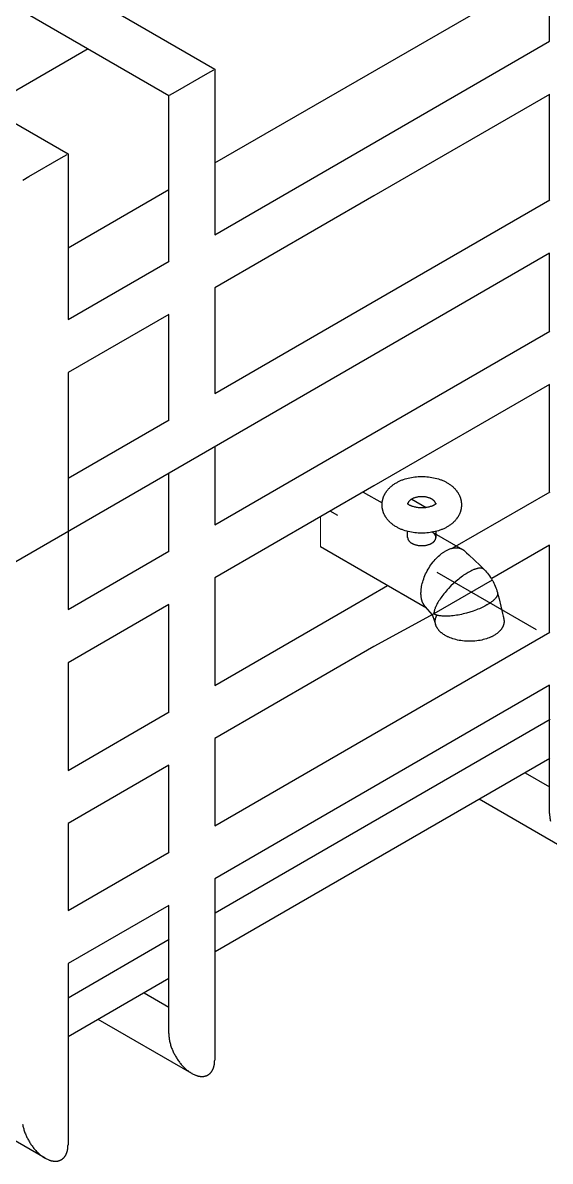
# Model space of a CAD drawing. Header units: millimetres. Extents: x 1.5 to 37.9, y -0.3 to 12.6.
# Drawn here: x 35.736 to 36.196, y 2.541 to 3.532 of the extents above; entities that cross this region are included whole.
import ezdxf

# ---------------------------------------------------------------- set-up
doc = ezdxf.new("R2010")
doc.units = ezdxf.units.MM
doc.linetypes.add('ACAD_ISO02W100', pattern=[15, 12, -3])
doc.layers.add('0.2', color=6, linetype='Continuous', lineweight=15)
doc.layers.add('0.3', color=4, linetype='Continuous', lineweight=20)

msp = doc.modelspace()

# ---------------------------------------------------------------- linework, layer by layer
at = {"lineweight": -3}
for points in [[(36.141, 3.02563), (36.14142, 3.02548)], [(36.09597, 3.01333), (36.09641, 3.01466), (36.0965, 3.01487), (36.09659, 3.01509), (36.09669, 3.0153), (36.09679, 3.01551), (36.0969, 3.01572), (36.09701, 3.01593), (36.09713, 3.01614)]]:
    msp.add_lwpolyline(points, dxfattribs=at)
at = {"layer": '0.2', "linetype": 'ACAD_ISO02W100', "lineweight": -3, "ltscale": 0.008}
msp.add_line((36.70397, 2.70403), (36.00418, 3.1068), dxfattribs=at)
at = {"layer": '0.2'}
msp.add_line((35.99565, 3.07566), (35.99565, 3.10187), dxfattribs=at)
at = {"layer": '0.2', "lineweight": -3}
for points in [[(36.0493, 3.11225), (36.0493, 3.11266), (36.04932, 3.11307), (36.04934, 3.11348), (36.04937, 3.11389), (36.04941, 3.1143), (36.04946, 3.1147), (36.04951, 3.1151), (36.04958, 3.1155), (36.04965, 3.1159), (36.04973, 3.1163), (36.04982, 3.11669), (36.04992, 3.11708), (36.05003, 3.11747), (36.05014, 3.11786), (36.05026, 3.11824), (36.05039, 3.11862), (36.05053, 3.119), (36.05067, 3.11938), (36.05083, 3.11975), (36.05098, 3.12012), (36.05115, 3.12049), (36.05133, 3.12085), (36.05151, 3.12121), (36.0517, 3.12157), (36.05189, 3.12193), (36.0521, 3.12228), (36.05231, 3.12263), (36.05252, 3.12297), (36.05275, 3.12331), (36.05298, 3.12365), (36.05321, 3.12399), (36.05346, 3.12432), (36.05387, 3.12485), (36.0543, 3.12538), (36.05474, 3.12589), (36.0552, 3.12639), (36.05568, 3.12688), (36.05617, 3.12735), (36.05667, 3.12782), (36.05719, 3.12827), (36.05772, 3.12872), (36.05826, 3.12915), (36.05881, 3.12957), (36.05937, 3.12997), (36.05995, 3.13037), (36.06054, 3.13075), (36.06113, 3.13112), (36.06174, 3.13148), (36.06234, 3.13182), (36.06294, 3.13214), (36.06355, 3.13246), (36.06417, 3.13276), (36.0648, 3.13305), (36.06544, 3.13334), (36.06608, 3.13361), (36.06673, 3.13387), (36.06738, 3.13412), (36.06805, 3.13436), (36.06939, 3.13481), (36.07076, 3.13521), (36.07215, 3.13558), (36.07356, 3.1359), (36.075, 3.13617), (36.07645, 3.13641), (36.07791, 3.1366), (36.07939, 3.13675), (36.08088, 3.13685), (36.08238, 3.13692), (36.0839, 3.13694), (36.08541, 3.13692), (36.08691, 3.13685), (36.0884, 3.13675), (36.08988, 3.1366), (36.09135, 3.13641), (36.0928, 3.13617), (36.09423, 3.1359), (36.09564, 3.13558), (36.09703, 3.13521), (36.0984, 3.13481), (36.09975, 3.13436), (36.10041, 3.13412), (36.10106, 3.13387), (36.10171, 3.13361), (36.10236, 3.13334), (36.10299, 3.13305), (36.10362, 3.13276), (36.10424, 3.13246), (36.10485, 3.13214), (36.10546, 3.13182), (36.10605, 3.13148), (36.10666, 3.13112), (36.10725, 3.13075), (36.10784, 3.13037), (36.10842, 3.12997), (36.10898, 3.12957), (36.10954, 3.12915), (36.11008, 3.12872), (36.11061, 3.12827), (36.11112, 3.12782), (36.11162, 3.12735), (36.11211, 3.12688), (36.11259, 3.12639), (36.11305, 3.12589), (36.11349, 3.12538), (36.11392, 3.12485), (36.11434, 3.12432), (36.11458, 3.12399), (36.11482, 3.12365), (36.11505, 3.12331), (36.11527, 3.12297), (36.11549, 3.12263), (36.1157, 3.12228), (36.1159, 3.12193), (36.1161, 3.12157), (36.11628, 3.12121), (36.11647, 3.12085), (36.11664, 3.12049), (36.11681, 3.12012), (36.11697, 3.11975), (36.11712, 3.11938), (36.11726, 3.119), (36.1174, 3.11862), (36.11753, 3.11824), (36.11765, 3.11786), (36.11777, 3.11747), (36.11787, 3.11708), (36.11797, 3.11669), (36.11806, 3.1163), (36.11814, 3.1159), (36.11821, 3.1155), (36.11828, 3.1151), (36.11834, 3.1147), (36.11838, 3.1143), (36.11842, 3.11389), (36.11845, 3.11348), (36.11848, 3.11307), (36.11849, 3.11266), (36.11849, 3.11225)], [(36.03294, 3.12341), (36.04937, 3.11392)], [(36.07117, 3.11347), (36.07117, 3.11347), (36.07117, 3.11347), (36.07117, 3.11347), (36.07117, 3.11347), (36.07125, 3.11341), (36.07136, 3.11332), (36.07152, 3.1132), (36.07175, 3.11304), (36.07205, 3.11284), (36.07243, 3.11261), (36.07289, 3.11234), (36.07311, 3.11221), (36.07334, 3.11209), (36.07358, 3.11198), (36.07383, 3.11186), (36.07409, 3.11174), (36.07436, 3.11163), (36.07464, 3.11151), (36.07493, 3.1114), (36.07554, 3.11119), (36.07619, 3.11099), (36.07686, 3.11079), (36.07757, 3.11062), (36.0783, 3.11045), (36.07905, 3.11031), (36.07982, 3.11018), (36.08062, 3.11007), (36.08142, 3.10998), (36.08224, 3.10992), (36.08306, 3.10988), (36.0839, 3.10986), (36.08473, 3.10988), (36.08555, 3.10992), (36.08637, 3.10998), (36.08718, 3.11007), (36.08797, 3.11018), (36.08874, 3.11031), (36.08949, 3.11045), (36.09023, 3.11062), (36.09093, 3.11079), (36.09161, 3.11099), (36.09225, 3.11119), (36.09286, 3.1114), (36.09315, 3.11151), (36.09343, 3.11163), (36.09371, 3.11174), (36.09397, 3.11186), (36.09422, 3.11198), (36.09446, 3.11209), (36.09468, 3.11221), (36.0949, 3.11234)], [(36.09609, 3.11314), (36.09608, 3.11322), (36.09606, 3.1133), (36.09604, 3.11337), (36.09602, 3.11345), (36.09599, 3.11353), (36.09597, 3.1136), (36.09591, 3.11375), (36.09585, 3.1139), (36.09579, 3.11405), (36.09572, 3.1142), (36.09564, 3.11435), (36.09556, 3.11449), (36.09548, 3.11463), (36.09539, 3.11478), (36.09529, 3.11492), (36.09519, 3.11505), (36.09509, 3.11519), (36.09498, 3.11532), (36.09487, 3.11546), (36.09475, 3.11559), (36.09463, 3.11572), (36.0945, 3.11584), (36.09437, 3.11597), (36.09424, 3.11609), (36.09411, 3.11621), (36.09397, 3.11632), (36.09382, 3.11644), (36.09368, 3.11655), (36.09353, 3.11666), (36.09338, 3.11677), (36.09323, 3.11688), (36.09307, 3.11698), (36.09291, 3.11708), (36.09259, 3.11727), (36.0924, 3.11738), (36.09219, 3.11749), (36.09199, 3.1176), (36.09177, 3.1177), (36.09156, 3.1178), (36.09133, 3.11791), (36.0911, 3.118), (36.09086, 3.1181), (36.09037, 3.11829), (36.08986, 3.11846), (36.08933, 3.11862), (36.08878, 3.11877), (36.08821, 3.1189), (36.08763, 3.11902), (36.08703, 3.11912), (36.08642, 3.1192), (36.08579, 3.11927), (36.08517, 3.11931), (36.08453, 3.11934), (36.0839, 3.11935), (36.08326, 3.11934), (36.08263, 3.11931), (36.082, 3.11927), (36.08138, 3.1192), (36.08077, 3.11912), (36.08017, 3.11902), (36.07958, 3.1189), (36.07901, 3.11877), (36.07846, 3.11862), (36.07793, 3.11846), (36.07742, 3.11829), (36.07693, 3.1181), (36.07669, 3.118), (36.07646, 3.11791), (36.07624, 3.1178), (36.07602, 3.1177), (36.0758, 3.1176), (36.0756, 3.11749), (36.0754, 3.11738), (36.0752, 3.11727), (36.07488, 3.11708), (36.07472, 3.11697), (36.07456, 3.11687), (36.0744, 3.11676), (36.07425, 3.11665), (36.0741, 3.11654), (36.07395, 3.11643), (36.07381, 3.11631), (36.07367, 3.11619), (36.07353, 3.11607), (36.0734, 3.11595), (36.07327, 3.11582), (36.07314, 3.1157), (36.07302, 3.11556), (36.0729, 3.11543), (36.07279, 3.1153), (36.07268, 3.11516), (36.07258, 3.11502), (36.07248, 3.11488), (36.07238, 3.11474), (36.07229, 3.1146), (36.07221, 3.11445), (36.07213, 3.1143), (36.07205, 3.11416), (36.07198, 3.11401), (36.07192, 3.11386), (36.07186, 3.1137), (36.07183, 3.11363), (36.07181, 3.11355), (36.07178, 3.11347), (36.07176, 3.1134), (36.07174, 3.11332), (36.07172, 3.11324), (36.0717, 3.11316), (36.07169, 3.11309)], [(36.0752, 3.11727), (36.08776, 3.11002)], [(36.0949, 3.11234), (36.09536, 3.11261), (36.09574, 3.11284), (36.09604, 3.11304), (36.09627, 3.1132), (36.09643, 3.11332), (36.09654, 3.11341), (36.0966, 3.11346), (36.09662, 3.11347), (36.09662, 3.11347), (36.09662, 3.11347), (36.09662, 3.11347), (36.09662, 3.11347)], [(36.10605, 3.09302), (36.10546, 3.09269), (36.10485, 3.09236), (36.10424, 3.09205), (36.10362, 3.09174), (36.10299, 3.09145), (36.10236, 3.09117), (36.10171, 3.09089), (36.10106, 3.09063), (36.10041, 3.09038), (36.09975, 3.09014), (36.0984, 3.08969), (36.09703, 3.08929), (36.09564, 3.08893), (36.09423, 3.08861), (36.0928, 3.08833), (36.09135, 3.0881), (36.08988, 3.0879), (36.0884, 3.08775), (36.08691, 3.08765), (36.08541, 3.08758), (36.0839, 3.08756), (36.08238, 3.08758), (36.08088, 3.08765), (36.07939, 3.08775), (36.07791, 3.0879), (36.07645, 3.0881), (36.075, 3.08833), (36.07356, 3.08861), (36.07215, 3.08893), (36.07076, 3.08929), (36.06939, 3.08969), (36.06805, 3.09014), (36.06738, 3.09038), (36.06673, 3.09063), (36.06608, 3.09089), (36.06544, 3.09117), (36.0648, 3.09145), (36.06417, 3.09174), (36.06355, 3.09205), (36.06294, 3.09236), (36.06234, 3.09269), (36.06174, 3.09302), (36.06113, 3.09338), (36.06054, 3.09375), (36.05995, 3.09414), (36.05937, 3.09453), (36.05881, 3.09494), (36.05826, 3.09536), (36.05772, 3.09579), (36.05719, 3.09623), (36.05667, 3.09668), (36.05617, 3.09715), (36.05568, 3.09763), (36.0552, 3.09811), (36.05474, 3.09861), (36.0543, 3.09913), (36.05387, 3.09965), (36.05346, 3.10019), (36.05321, 3.10052), (36.05298, 3.10085), (36.05275, 3.10119), (36.05252, 3.10153), (36.05231, 3.10188), (36.0521, 3.10222), (36.05189, 3.10258), (36.0517, 3.10293), (36.05151, 3.10329), (36.05133, 3.10365), (36.05115, 3.10401), (36.05098, 3.10438), (36.05083, 3.10475), (36.05067, 3.10513), (36.05053, 3.1055), (36.05039, 3.10588), (36.05026, 3.10626), (36.05014, 3.10665), (36.05003, 3.10703), (36.04992, 3.10742), (36.04982, 3.10781), (36.04973, 3.10821), (36.04965, 3.1086), (36.04958, 3.109), (36.04951, 3.1094), (36.04946, 3.1098), (36.04941, 3.1102), (36.04937, 3.11061), (36.04934, 3.11102), (36.04932, 3.11143), (36.0493, 3.11184), (36.0493, 3.11225)], [(36.11849, 3.11225), (36.11849, 3.11184), (36.11848, 3.11143), (36.11845, 3.11102), (36.11842, 3.11061), (36.11838, 3.1102), (36.11834, 3.1098), (36.11828, 3.1094), (36.11821, 3.109), (36.11814, 3.1086), (36.11806, 3.10821), (36.11797, 3.10781), (36.11787, 3.10742), (36.11777, 3.10703), (36.11765, 3.10665), (36.11753, 3.10626), (36.1174, 3.10588), (36.11726, 3.1055), (36.11712, 3.10513), (36.11697, 3.10475), (36.11681, 3.10438), (36.11664, 3.10401), (36.11647, 3.10365), (36.11628, 3.10329), (36.1161, 3.10293), (36.1159, 3.10258), (36.1157, 3.10222), (36.11549, 3.10188), (36.11527, 3.10153), (36.11505, 3.10119), (36.11482, 3.10085), (36.11458, 3.10052), (36.11434, 3.10019), (36.11392, 3.09965), (36.11349, 3.09913), (36.11305, 3.09861), (36.11259, 3.09811), (36.11211, 3.09763), (36.11162, 3.09715), (36.11112, 3.09668), (36.11061, 3.09623), (36.11008, 3.09579), (36.10954, 3.09536), (36.10898, 3.09494), (36.10842, 3.09453), (36.10784, 3.09414), (36.10725, 3.09375), (36.10666, 3.09338), (36.10605, 3.09302)], [(36.0716, 3.08384), (36.0716, 3.08906)], [(36.0716, 3.08384), (36.0716, 3.08375), (36.0716, 3.08366), (36.07161, 3.08357), (36.07162, 3.08347), (36.07163, 3.08338), (36.07164, 3.08329), (36.07165, 3.0832), (36.07167, 3.08311), (36.07168, 3.08302), (36.0717, 3.08293), (36.07172, 3.08284), (36.07175, 3.08275), (36.07177, 3.08266), (36.0718, 3.08257), (36.07183, 3.08248), (36.07186, 3.08239), (36.07189, 3.0823), (36.07193, 3.08221), (36.07197, 3.08212), (36.07201, 3.08203), (36.07205, 3.08195), (36.07209, 3.08186), (36.07213, 3.08177), (36.07218, 3.08169), (36.07223, 3.0816), (36.07228, 3.08152), (36.07233, 3.08143), (36.07238, 3.08135), (36.07249, 3.08119), (36.07261, 3.08102), (36.07274, 3.08086), (36.07287, 3.0807), (36.073, 3.08055), (36.07314, 3.0804), (36.07329, 3.08025), (36.07344, 3.0801), (36.0736, 3.07996), (36.07376, 3.07982), (36.07393, 3.07968), (36.0741, 3.07955), (36.07428, 3.07942), (36.07446, 3.07929), (36.07464, 3.07917), (36.07482, 3.07905), (36.07501, 3.07893), (36.0752, 3.07882), (36.0754, 3.07871), (36.0756, 3.0786), (36.0758, 3.0785), (36.07602, 3.07839), (36.07624, 3.07829), (36.07646, 3.07819), (36.07669, 3.07809), (36.07693, 3.07799), (36.07742, 3.07781), (36.07793, 3.07763), (36.07846, 3.07747), (36.07901, 3.07733), (36.07958, 3.07719), (36.08017, 3.07708), (36.08077, 3.07698), (36.08138, 3.07689), (36.082, 3.07683), (36.08263, 3.07678), (36.08326, 3.07675), (36.0839, 3.07674), (36.08453, 3.07675), (36.08517, 3.07678), (36.08579, 3.07683), (36.08642, 3.07689), (36.08703, 3.07698), (36.08763, 3.07708), (36.08821, 3.07719), (36.08878, 3.07733), (36.08933, 3.07747), (36.08986, 3.07763), (36.09037, 3.07781), (36.09086, 3.07799), (36.0911, 3.07809), (36.09133, 3.07819), (36.09156, 3.07829), (36.09177, 3.07839), (36.09199, 3.0785), (36.09219, 3.0786), (36.0924, 3.07871), (36.09259, 3.07882), (36.09278, 3.07893), (36.09297, 3.07905), (36.09315, 3.07917), (36.09334, 3.07929), (36.09352, 3.07942), (36.09369, 3.07955), (36.09386, 3.07968), (36.09403, 3.07982), (36.09419, 3.07996), (36.09435, 3.0801), (36.0945, 3.08025), (36.09465, 3.0804), (36.09479, 3.08055), (36.09493, 3.0807), (36.09506, 3.08086), (36.09518, 3.08102), (36.0953, 3.08119), (36.09541, 3.08135), (36.09546, 3.08143), (36.09552, 3.08152), (36.09556, 3.0816), (36.09561, 3.08169), (36.09566, 3.08177), (36.0957, 3.08186), (36.09575, 3.08195), (36.09579, 3.08203), (36.09583, 3.08212), (36.09586, 3.08221), (36.0959, 3.0823), (36.09593, 3.08239), (36.09596, 3.08248), (36.09599, 3.08257), (36.09602, 3.08266), (36.09604, 3.08275), (36.09607, 3.08284), (36.09609, 3.08293), (36.09611, 3.08302), (36.09613, 3.08311), (36.09614, 3.0832), (36.09616, 3.08329), (36.09617, 3.08338), (36.09618, 3.08347), (36.09618, 3.08357), (36.09619, 3.08366), (36.09619, 3.08375), (36.09619, 3.08384)], [(36.09619, 3.08384), (36.09619, 3.08393), (36.09619, 3.08403), (36.09618, 3.08412), (36.09618, 3.08421), (36.09617, 3.0843), (36.09616, 3.08439), (36.09614, 3.08448), (36.09613, 3.08458), (36.09611, 3.08467), (36.09609, 3.08476), (36.09607, 3.08485), (36.09604, 3.08494), (36.09602, 3.08503), (36.09599, 3.08512), (36.09596, 3.08521), (36.09593, 3.0853), (36.0959, 3.08539), (36.09586, 3.08547), (36.09583, 3.08556), (36.09579, 3.08565), (36.09575, 3.08574), (36.0957, 3.08582), (36.09566, 3.08591), (36.09561, 3.086), (36.09556, 3.08608), (36.09552, 3.08617), (36.09546, 3.08625), (36.09541, 3.08633), (36.0953, 3.0865), (36.09518, 3.08666), (36.09506, 3.08682), (36.09493, 3.08698), (36.09479, 3.08713), (36.09465, 3.08729), (36.0945, 3.08744), (36.09435, 3.08758), (36.09419, 3.08772), (36.09403, 3.08786), (36.09386, 3.088), (36.09369, 3.08813), (36.09352, 3.08826), (36.09334, 3.08839), (36.09315, 3.08851), (36.09297, 3.08863), (36.09278, 3.08875), (36.09259, 3.08886)], [(36.09281, 3.08884), (36.11942, 3.07348)], [(36.09619, 3.08906), (36.09619, 3.08384)], [(36.08809, 3.02228), (35.99565, 3.07566)], [(36.10442, 3.07199), (36.10499, 3.07231), (36.10556, 3.07262), (36.10614, 3.0729), (36.10673, 3.07318), (36.10731, 3.07343), (36.10791, 3.07367), (36.1085, 3.07389), (36.10909, 3.07409), (36.10969, 3.07427), (36.11029, 3.07442), (36.11059, 3.07449), (36.11088, 3.07456), (36.11118, 3.07462), (36.11148, 3.07467), (36.11178, 3.07472), (36.11207, 3.07476), (36.11237, 3.0748), (36.11266, 3.07482), (36.11295, 3.07485), (36.11325, 3.07487), (36.11354, 3.07488), (36.11383, 3.07488), (36.11412, 3.07488), (36.1144, 3.07487), (36.11469, 3.07486), (36.11497, 3.07484), (36.11525, 3.07481), (36.11553, 3.07478), (36.11581, 3.07474), (36.11608, 3.07469), (36.11636, 3.07464), (36.11663, 3.07458), (36.11689, 3.07451), (36.11716, 3.07444), (36.11742, 3.07436), (36.11768, 3.07427), (36.11794, 3.07418), (36.11819, 3.07408), (36.11844, 3.07398), (36.11868, 3.07386), (36.11893, 3.07374), (36.11917, 3.07362), (36.1194, 3.07349), (36.11964, 3.07335), (36.11987, 3.07321), (36.12009, 3.07306), (36.12031, 3.0729), (36.12053, 3.07274), (36.12074, 3.07257), (36.12095, 3.07239), (36.12116, 3.07221), (36.12136, 3.07203), (36.12155, 3.07183), (36.12174, 3.07164)], [(36.0871, 3.02336), (36.08685, 3.02362), (36.08662, 3.0239), (36.08638, 3.02419), (36.08616, 3.02449), (36.08595, 3.02479), (36.08574, 3.0251), (36.08554, 3.02543), (36.08535, 3.02575), (36.08517, 3.02609), (36.085, 3.02644), (36.08483, 3.02679), (36.08468, 3.02714), (36.08453, 3.02751), (36.08439, 3.02788), (36.08426, 3.02826), (36.08413, 3.02864), (36.08402, 3.02902), (36.08391, 3.02942), (36.08381, 3.02981), (36.08372, 3.03021), (36.08363, 3.03062), (36.08356, 3.03103), (36.08349, 3.03144), (36.08343, 3.03185), (36.08338, 3.03227), (36.08333, 3.03269), (36.08326, 3.03354), (36.08322, 3.03439), (36.08321, 3.03525), (36.08321, 3.0358), (36.08323, 3.03635), (36.08326, 3.03692), (36.08329, 3.0375), (36.08334, 3.03809), (36.08341, 3.03869), (36.08348, 3.03929), (36.08356, 3.03991), (36.08377, 3.04117), (36.08403, 3.04246), (36.08434, 3.04378), (36.0847, 3.04513), (36.08511, 3.04649), (36.08558, 3.04787), (36.0861, 3.04926), (36.08667, 3.05065), (36.08729, 3.05204), (36.08795, 3.05343), (36.08867, 3.0548), (36.08942, 3.05616), (36.09022, 3.05749), (36.09105, 3.05879), (36.09192, 3.06006), (36.09281, 3.0613), (36.09374, 3.06249), (36.09468, 3.06363), (36.09564, 3.06472), (36.09661, 3.06576), (36.0976, 3.06675), (36.09859, 3.06768), (36.09957, 3.06854), (36.10056, 3.06935), (36.10105, 3.06974), (36.10154, 3.0701), (36.10203, 3.07045), (36.10252, 3.07079), (36.103, 3.07111), (36.10348, 3.07142), (36.10395, 3.07171), (36.10442, 3.07199)], [(36.12174, 3.07164), (36.12227, 3.0711), (36.12298, 3.0704), (36.12487, 3.06861), (36.12978, 3.06403), (36.13482, 3.05932), (36.13686, 3.05735), (36.13768, 3.05655), (36.13832, 3.05588)], [(36.1244, 3.05342), (36.12344, 3.05286), (36.12246, 3.05225), (36.12145, 3.05159), (36.12041, 3.05089), (36.11935, 3.05014), (36.11827, 3.04934), (36.11717, 3.0485), (36.11606, 3.04762), (36.11494, 3.0467), (36.11382, 3.04574), (36.11157, 3.04371), (36.10936, 3.04158), (36.10721, 3.03936), (36.10617, 3.03823), (36.10517, 3.03709), (36.10419, 3.03595), (36.10326, 3.03482), (36.10237, 3.03369), (36.10151, 3.03257), (36.10071, 3.03146), (36.09995, 3.03038), (36.09924, 3.02931), (36.09859, 3.02827), (36.09798, 3.02726), (36.09743, 3.02629), (36.09692, 3.02534), (36.09647, 3.02443), (36.09607, 3.02356), (36.09571, 3.02272), (36.09545, 3.02205), (36.09521, 3.02137), (36.0951, 3.02104), (36.095, 3.02071), (36.09491, 3.02039), (36.09482, 3.02007), (36.09475, 3.01975), (36.09468, 3.01943), (36.09461, 3.01912), (36.09456, 3.01882), (36.09452, 3.01852), (36.09448, 3.01822), (36.09446, 3.01793), (36.09444, 3.01764), (36.09443, 3.01736), (36.09443, 3.01723)], [(36.13832, 3.05588), (36.13827, 3.05594), (36.13822, 3.05599), (36.13816, 3.05604), (36.13811, 3.05609), (36.13805, 3.05614), (36.13799, 3.05619), (36.13793, 3.05624), (36.13787, 3.05628), (36.13781, 3.05633), (36.13775, 3.05637), (36.13768, 3.05641), (36.13762, 3.05645), (36.13755, 3.05649), (36.13748, 3.05653), (36.13741, 3.05657), (36.13734, 3.05661), (36.13727, 3.05664), (36.1372, 3.05668), (36.13713, 3.05671), (36.13705, 3.05674), (36.13697, 3.05677), (36.1369, 3.0568), (36.13682, 3.05682), (36.13674, 3.05685), (36.13666, 3.05688), (36.13658, 3.0569), (36.13641, 3.05694), (36.13624, 3.05698), (36.13607, 3.05702), (36.13589, 3.05704), (36.1357, 3.05707), (36.13552, 3.05709), (36.13533, 3.0571), (36.13513, 3.05711), (36.13493, 3.05711), (36.13473, 3.05711), (36.13452, 3.05711), (36.13431, 3.0571), (36.1341, 3.05708), (36.13388, 3.05706), (36.13366, 3.05703), (36.13344, 3.057), (36.13321, 3.05697), (36.13275, 3.05689), (36.13228, 3.05678), (36.1318, 3.05666), (36.1313, 3.05653), (36.1308, 3.05637), (36.13029, 3.0562), (36.12978, 3.05602), (36.12926, 3.05582), (36.12873, 3.0556), (36.1282, 3.05537), (36.12766, 3.05513), (36.12658, 3.0546), (36.12549, 3.05403), (36.1244, 3.05342)], [(36.13829, 3.05592), (36.1393, 3.05485), (36.14029, 3.05375), (36.14124, 3.05262), (36.14216, 3.05147), (36.14302, 3.0503), (36.14385, 3.04912), (36.14464, 3.0479), (36.14502, 3.04728), (36.14539, 3.04665), (36.14575, 3.04602), (36.14609, 3.04538), (36.14675, 3.04409), (36.14737, 3.04278), (36.14794, 3.04145), (36.14848, 3.04007), (36.14898, 3.03868), (36.14944, 3.03728), (36.14986, 3.03587)], [(36.14539, 3.04665), (36.14539, 3.04665), (36.09443, 3.01723), (36.09443, 3.01723)], [(36.14986, 3.03587), (36.14988, 3.0358), (36.1499, 3.03573), (36.14992, 3.03566), (36.14993, 3.03558), (36.14994, 3.03551), (36.14996, 3.03543), (36.14997, 3.03536), (36.14997, 3.03528), (36.14998, 3.03521), (36.14999, 3.03513), (36.14999, 3.03505), (36.14999, 3.03498), (36.14999, 3.0349), (36.14999, 3.03482), (36.14999, 3.03474), (36.14998, 3.03466), (36.14997, 3.03459), (36.14997, 3.03451), (36.14996, 3.03443), (36.14995, 3.03435), (36.14993, 3.03427), (36.14992, 3.03418), (36.1499, 3.0341), (36.14988, 3.03402), (36.14986, 3.03394), (36.14984, 3.03386), (36.1498, 3.03369), (36.14974, 3.03353), (36.14968, 3.03336), (36.14962, 3.03319), (36.14955, 3.03302), (36.14947, 3.03285), (36.14938, 3.03268), (36.14929, 3.0325), (36.1492, 3.03233), (36.14909, 3.03216), (36.14898, 3.03198), (36.14887, 3.03181), (36.14875, 3.03163), (36.14862, 3.03145), (36.14849, 3.03128), (36.14835, 3.0311), (36.14821, 3.03092), (36.1479, 3.03057), (36.14758, 3.03021), (36.14724, 3.02985), (36.14687, 3.0295), (36.14649, 3.02914), (36.14609, 3.02879), (36.14567, 3.02844), (36.14524, 3.02809), (36.14479, 3.02774), (36.14432, 3.02739), (36.14385, 3.02705), (36.14285, 3.02638), (36.14182, 3.02573), (36.14075, 3.02509)], [(36.14999, 3.03542), (36.15055, 3.03326), (36.15123, 3.03047), (36.15274, 3.02393), (36.15418, 3.0177), (36.15476, 3.01529), (36.155, 3.01438), (36.15519, 3.01369)], [(36.08511, 3.02621), (36.08531, 3.02584), (36.08552, 3.02547), (36.08573, 3.02512), (36.08596, 3.02477), (36.0862, 3.02444), (36.08645, 3.02411), (36.08657, 3.02395), (36.0867, 3.0238), (36.08683, 3.02365), (36.08697, 3.0235), (36.08709, 3.02336)], [(36.09312, 3.01652), (36.08911, 3.02119), (36.0871, 3.02336)], [(36.14075, 3.02509), (36.13979, 3.02455), (36.13877, 3.024), (36.13769, 3.02345), (36.13656, 3.02291), (36.13538, 3.02236), (36.13416, 3.02183), (36.13288, 3.0213), (36.13156, 3.02078), (36.1302, 3.02027), (36.12881, 3.01977), (36.12593, 3.01884), (36.12297, 3.01799), (36.11998, 3.01724), (36.11848, 3.0169), (36.117, 3.0166), (36.11553, 3.01633), (36.11407, 3.01609), (36.11265, 3.01588), (36.11125, 3.0157), (36.10989, 3.01556), (36.10857, 3.01544), (36.1073, 3.01536), (36.10607, 3.01531), (36.10489, 3.01529), (36.10377, 3.0153), (36.1027, 3.01534), (36.10168, 3.0154), (36.10073, 3.01549), (36.09983, 3.0156), (36.09899, 3.01573), (36.09859, 3.0158), (36.09819, 3.01588), (36.0978, 3.01597), (36.09741, 3.01607), (36.09704, 3.01617), (36.09668, 3.01627), (36.09632, 3.01639), (36.09598, 3.01651), (36.09565, 3.01664), (36.09533, 3.01678), (36.09502, 3.01692), (36.09487, 3.01699), (36.09473, 3.01707), (36.09459, 3.01715), (36.09445, 3.01722), (36.09443, 3.01723)], [(36.09607, 3.00783), (36.0952, 3.01065), (36.09312, 3.01652)], [(36.09607, 3.00783), (36.09598, 3.00817), (36.09589, 3.00851), (36.09582, 3.00885), (36.09576, 3.00919), (36.09571, 3.00954), (36.09568, 3.00988), (36.09565, 3.01023), (36.09564, 3.01057), (36.09564, 3.01092), (36.09565, 3.01127), (36.09567, 3.01161), (36.09571, 3.01196), (36.09576, 3.0123), (36.09582, 3.01264), (36.09589, 3.01299), (36.09597, 3.01333)], [(36.15515, 3.01381), (36.15523, 3.01355), (36.1553, 3.01328), (36.15536, 3.01301), (36.15542, 3.01274), (36.15547, 3.01247), (36.15552, 3.0122), (36.15555, 3.01193), (36.15558, 3.01166), (36.1556, 3.01139), (36.15561, 3.01111), (36.15562, 3.01084), (36.15562, 3.01057), (36.15561, 3.0103), (36.15559, 3.01003), (36.15557, 3.00975), (36.15554, 3.00948), (36.1555, 3.00921), (36.15545, 3.00894), (36.1554, 3.00867), (36.15534, 3.0084), (36.15527, 3.00813), (36.1552, 3.00787), (36.15512, 3.0076), (36.15503, 3.00734), (36.15493, 3.00707), (36.15483, 3.00681), (36.15472, 3.00655), (36.1546, 3.00629), (36.15448, 3.00603), (36.15435, 3.00578), (36.15422, 3.00552), (36.15407, 3.00527), (36.15392, 3.00502), (36.15377, 3.00477), (36.15361, 3.00452), (36.15344, 3.00428), (36.15327, 3.00404), (36.15309, 3.0038), (36.15291, 3.00356), (36.15272, 3.00333), (36.15252, 3.00309), (36.15232, 3.00286), (36.15211, 3.00263), (36.1519, 3.00241), (36.15147, 3.00197), (36.15101, 3.00154), (36.15054, 3.00112), (36.15005, 3.00071), (36.14955, 3.00031), (36.14903, 2.99993), (36.1485, 2.99956), (36.14795, 2.9992), (36.1474, 2.99885), (36.14684, 2.99851)], [(36.14684, 2.99851), (36.14636, 2.99825), (36.14587, 2.99798), (36.14536, 2.99772), (36.14484, 2.99746), (36.14431, 2.99721), (36.14376, 2.99697), (36.1432, 2.99673), (36.14262, 2.99649), (36.14143, 2.99604), (36.14018, 2.99562), (36.13888, 2.99523), (36.13754, 2.99487), (36.13615, 2.99454), (36.13473, 2.99426), (36.13326, 2.99401), (36.13177, 2.99381), (36.13026, 2.99365), (36.12873, 2.99354), (36.12718, 2.99347), (36.12563, 2.99344), (36.12408, 2.99347), (36.12253, 2.99354), (36.121, 2.99365), (36.11948, 2.99381), (36.11799, 2.99401), (36.11653, 2.99426), (36.1151, 2.99454), (36.11372, 2.99487), (36.11237, 2.99523), (36.11108, 2.99562), (36.10983, 2.99604), (36.10864, 2.99649), (36.10806, 2.99673), (36.1075, 2.99697), (36.10695, 2.99721), (36.10641, 2.99746), (36.10589, 2.99772), (36.10539, 2.99798), (36.1049, 2.99825), (36.10442, 2.99851), (36.10369, 2.99895), (36.10297, 2.99942), (36.10227, 2.9999), (36.10193, 3.00015), (36.10159, 3.0004), (36.10126, 3.00066), (36.10094, 3.00093), (36.10062, 3.0012), (36.10032, 3.00147), (36.10001, 3.00175), (36.09972, 3.00204), (36.09944, 3.00232), (36.09916, 3.00262), (36.09889, 3.00292), (36.09863, 3.00322), (36.09838, 3.00353), (36.09814, 3.00384), (36.09791, 3.00415), (36.09769, 3.00447), (36.09747, 3.00479), (36.09727, 3.00512), (36.09708, 3.00545), (36.0969, 3.00578), (36.09674, 3.00611), (36.09658, 3.00645), (36.09643, 3.00679), (36.0963, 3.00714), (36.09618, 3.00748), (36.09607, 3.00783)]]:
    msp.add_lwpolyline(points, dxfattribs=at)
at = {"layer": '0.3', "lineweight": -3}
for points in [[(35.1563, 3.92285), (35.9034, 3.4915)], [(35.8634, 3.46841), (35.1563, 3.87666)], [(35.02847, 3.84905), (35.77558, 3.41771)], [(36.1953, 3.5159), (36.1953, 3.66003)], [(35.90351, 3.40992), (36.19548, 3.57848)], [(35.70521, 3.45873), (35.79303, 3.50943)], [(36.0221, 3.41585), (36.19532, 3.51585)], [(35.89755, 3.48812), (35.90267, 3.49108)], [(35.9034, 3.4915), (35.9034, 3.34732)], [(35.86926, 3.47179), (35.89755, 3.48812)], [(35.86416, 3.46884), (35.86926, 3.47179)], [(36.1953, 3.46965), (36.0421, 3.38121)], [(36.1953, 3.37759), (36.1953, 3.46968)], [(35.8634, 3.32422), (35.8634, 3.46841)], [(35.74144, 3.39799), (35.76972, 3.41432)], [(35.76972, 3.41432), (35.77485, 3.41728)], [(35.77558, 3.41771), (35.77558, 3.27352)], [(35.9034, 3.34732), (36.0221, 3.41585)], [(35.73633, 3.39505), (35.74144, 3.39799)], [(35.77575, 3.33615), (35.86357, 3.38686)], [(36.0421, 3.38121), (35.9034, 3.30113)], [(36.0221, 3.2776), (36.19554, 3.37773)], [(36.1953, 3.3314), (36.0421, 3.24296)], [(36.1953, 3.26333), (36.1953, 3.3314)], [(35.77558, 3.27352), (35.86381, 3.32445)], [(35.9034, 3.30113), (35.9034, 3.20907)], [(35.8634, 3.27803), (35.77558, 3.22733)], [(35.8634, 3.18597), (35.8634, 3.27803)], [(35.9034, 3.20907), (36.0221, 3.2776)], [(36.0221, 3.16333), (36.1956, 3.2635)], [(36.0421, 3.24296), (35.66855, 3.02729)], [(35.77558, 3.22733), (35.77558, 3.021)], [(36.1953, 3.21714), (36.0421, 3.12869)], [(36.1953, 3.1234), (36.1953, 3.21714)], [(35.77568, 3.13533), (35.86364, 3.18611)], [(35.9034, 3.0948), (36.0221, 3.16333)], [(35.9034, 3.16288), (35.9034, 3.0948)], [(35.8634, 3.07171), (35.8634, 3.13979)], [(36.0421, 3.12869), (35.9034, 3.04862)], [(36.11098, 3.07472), (36.19571, 3.12364)], [(36.1953, 3.07721), (36.14489, 3.04811)], [(36.1953, 3.00135), (36.1953, 3.07721)], [(35.77558, 3.021), (35.86358, 3.07181)], [(35.9034, 3.04862), (35.9034, 2.95487)], [(36.0221, 3.02341), (36.05413, 3.0419)], [(35.8634, 3.02552), (35.77558, 2.97482)], [(35.8634, 2.93178), (35.8634, 3.02552)], [(35.9034, 2.95487), (36.0221, 3.02341)], [(36.09443, 3.01723), (36.0421, 2.98876)], [(36.0221, 2.90136), (36.19557, 3.00151)], [(36.0421, 2.98876), (35.9034, 2.90869)], [(35.75558, 2.54347), (35.00847, 2.97482)], [(35.77558, 2.97482), (35.77558, 2.88107)], [(36.1953, 2.95516), (36.0421, 2.86672)], [(36.1953, 2.84353), (36.1953, 2.95516)], [(35.77558, 2.88107), (35.86381, 2.93201)], [(36.19571, 2.92542), (35.90375, 2.75686)], [(35.9034, 2.90869), (35.9034, 2.83283)], [(35.9034, 2.83283), (36.0221, 2.90136)], [(35.8634, 2.88559), (35.77558, 2.83489)], [(35.8634, 2.80973), (35.8634, 2.88559)], [(36.19554, 2.8915), (35.90383, 2.72308)], [(36.17409, 2.87887), (36.1953, 2.86663)], [(36.0421, 2.86672), (35.9034, 2.78664)], [(36.2153, 2.80889), (36.13388, 2.8559)], [(35.77558, 2.83489), (35.77558, 2.75903)], [(36.1953, 2.84348), (36.19531, 2.84267), (36.19535, 2.84186), (36.19541, 2.84104), (36.19549, 2.84022), (36.1956, 2.83937), (36.19573, 2.83852), (36.19588, 2.83767), (36.19605, 2.83683)], [(35.77558, 2.75903), (35.86362, 2.80986)], [(35.9034, 2.78664), (35.9034, 2.62882)], [(35.8634, 2.76354), (35.77558, 2.71284)], [(35.8634, 2.65191), (35.8634, 2.76354)], [(35.86373, 2.73375), (35.77558, 2.68286)], [(35.77558, 2.71284), (35.77558, 2.55502)], [(35.86345, 2.69977), (35.77582, 2.64918)], [(35.84198, 2.68738), (35.8634, 2.67501)], [(35.8834, 2.61727), (35.80198, 2.66428)], [(35.8634, 2.65187), (35.86342, 2.65105), (35.86346, 2.65024), (35.86352, 2.64942), (35.8636, 2.6486), (35.86371, 2.64775), (35.86384, 2.6469), (35.86399, 2.64605), (35.86416, 2.64521), (35.86435, 2.64435), (35.86456, 2.6435), (35.8648, 2.64264), (35.86505, 2.6418), (35.86532, 2.64095), (35.86561, 2.64011), (35.86591, 2.63928), (35.86623, 2.63845), (35.86656, 2.63765), (35.8669, 2.63685), (35.86726, 2.63606), (35.86763, 2.63527), (35.86802, 2.6345), (35.86842, 2.63372), (35.86883, 2.63296), (35.86926, 2.6322)], [(35.86926, 2.6322), (35.8697, 2.63145), (35.87016, 2.63071), (35.87063, 2.62998), (35.87111, 2.62925), (35.8716, 2.62854), (35.87211, 2.62783), (35.87263, 2.62714), (35.87316, 2.62645), (35.87371, 2.62576), (35.87429, 2.62508), (35.87487, 2.62441), (35.87546, 2.62376), (35.87607, 2.62311), (35.87669, 2.62249), (35.87733, 2.62187), (35.87797, 2.62128), (35.87862, 2.62071), (35.87928, 2.62015), (35.87995, 2.61962), (35.88063, 2.6191), (35.8813, 2.61862), (35.88198, 2.61816), (35.88267, 2.61772), (35.88336, 2.6173)], [(35.89755, 2.61587), (35.89777, 2.616), (35.89799, 2.61614), (35.8982, 2.61628), (35.89841, 2.61643), (35.89861, 2.61659), (35.89882, 2.61675), (35.89901, 2.61692), (35.89921, 2.61709), (35.8994, 2.61727), (35.89958, 2.61745), (35.89976, 2.61763), (35.89994, 2.61783), (35.90011, 2.61802), (35.90028, 2.61823), (35.90044, 2.61843), (35.9006, 2.61864), (35.90077, 2.61888), (35.90093, 2.61912), (35.90108, 2.61936), (35.90123, 2.61961), (35.90138, 2.61986), (35.90152, 2.62012), (35.90165, 2.62038), (35.90178, 2.62065), (35.90192, 2.62093), (35.90204, 2.62123), (35.90216, 2.62152), (35.90228, 2.62182), (35.90238, 2.62212), (35.90249, 2.62243), (35.90258, 2.62274), (35.90267, 2.62305), (35.90276, 2.62339), (35.90285, 2.62372), (35.90292, 2.62407), (35.903, 2.62441), (35.90306, 2.62476), (35.90312, 2.62511), (35.90322, 2.62581), (35.9033, 2.62655), (35.90336, 2.6273), (35.90339, 2.62806), (35.9034, 2.62882)], [(35.8834, 2.61727), (35.88407, 2.6169), (35.88474, 2.61655), (35.88542, 2.61623), (35.8861, 2.61593), (35.88676, 2.61566), (35.88709, 2.61554), (35.88743, 2.61542), (35.88776, 2.61531), (35.8881, 2.61521), (35.88843, 2.61511), (35.88877, 2.61502), (35.88908, 2.61495), (35.8894, 2.61487), (35.88972, 2.61481), (35.89003, 2.61475), (35.89035, 2.6147), (35.89066, 2.61466), (35.89098, 2.61462), (35.89129, 2.61459), (35.89159, 2.61457), (35.89188, 2.61456), (35.89218, 2.61455), (35.89247, 2.61455), (35.89276, 2.61455), (35.89305, 2.61457), (35.89333, 2.61459), (35.89362, 2.61462), (35.89388, 2.61465), (35.89414, 2.61468), (35.8944, 2.61473), (35.89466, 2.61478), (35.89491, 2.61484), (35.89517, 2.6149), (35.89542, 2.61497), (35.89566, 2.61504), (35.89591, 2.61512), (35.89615, 2.61521), (35.89639, 2.61531), (35.89663, 2.61541), (35.89686, 2.61551), (35.8971, 2.61563), (35.89732, 2.61575), (35.89755, 2.61587)], [(35.73601, 2.5731), (35.73616, 2.57226), (35.73633, 2.57141), (35.73653, 2.57055), (35.73674, 2.5697), (35.73697, 2.56884), (35.73722, 2.568), (35.73749, 2.56715), (35.73778, 2.56631), (35.73808, 2.56548), (35.73841, 2.56465), (35.73873, 2.56385), (35.73908, 2.56305), (35.73943, 2.56226), (35.73981, 2.56148), (35.74019, 2.5607), (35.7406, 2.55992), (35.74101, 2.55916), (35.74144, 2.5584)], [(35.74144, 2.5584), (35.74188, 2.55765), (35.74233, 2.55691), (35.7428, 2.55618), (35.74328, 2.55545), (35.74378, 2.55474), (35.74428, 2.55403), (35.7448, 2.55334), (35.74533, 2.55265), (35.74589, 2.55196), (35.74646, 2.55128), (35.74704, 2.55061), (35.74764, 2.54996), (35.74825, 2.54931), (35.74887, 2.54869), (35.7495, 2.54807), (35.75015, 2.54748), (35.7508, 2.54691), (35.75145, 2.54635), (35.75212, 2.54582), (35.7528, 2.5453), (35.75347, 2.54482), (35.75415, 2.54436), (35.75484, 2.54392), (35.75554, 2.5435)], [(35.76972, 2.54207), (35.76994, 2.5422), (35.77016, 2.54234), (35.77037, 2.54248), (35.77058, 2.54263), (35.77079, 2.54279), (35.77099, 2.54295), (35.77119, 2.54312), (35.77138, 2.54329), (35.77157, 2.54347), (35.77176, 2.54365), (35.77194, 2.54384), (35.77211, 2.54403), (35.77229, 2.54422), (35.77245, 2.54443), (35.77262, 2.54463), (35.77277, 2.54484), (35.77294, 2.54508), (35.7731, 2.54532), (35.77326, 2.54556), (35.77341, 2.54581), (35.77355, 2.54606), (35.77369, 2.54632), (35.77383, 2.54658), (35.77396, 2.54685), (35.77409, 2.54713), (35.77422, 2.54743), (35.77434, 2.54772), (35.77445, 2.54802), (35.77456, 2.54832), (35.77466, 2.54863), (35.77476, 2.54894), (35.77485, 2.54925), (35.77494, 2.54959), (35.77502, 2.54993), (35.7751, 2.55027), (35.77517, 2.55061), (35.77524, 2.55096), (35.7753, 2.55131), (35.7754, 2.55201), (35.77548, 2.55276), (35.77554, 2.5535), (35.77557, 2.55426), (35.77558, 2.55502)], [(35.75558, 2.54347), (35.75624, 2.5431), (35.75692, 2.54275), (35.75759, 2.54243), (35.75828, 2.54213), (35.75894, 2.54186), (35.75927, 2.54174), (35.7596, 2.54162), (35.75994, 2.54151), (35.76027, 2.54141), (35.76061, 2.54131), (35.76094, 2.54122), (35.76126, 2.54115), (35.76158, 2.54107), (35.76189, 2.54101), (35.76221, 2.54095), (35.76252, 2.5409), (35.76284, 2.54086), (35.76315, 2.54082), (35.76347, 2.54079), (35.76376, 2.54077), (35.76406, 2.54076), (35.76435, 2.54075), (35.76464, 2.54075), (35.76493, 2.54075), (35.76522, 2.54077), (35.76551, 2.54079), (35.7658, 2.54082), (35.76606, 2.54085), (35.76632, 2.54089), (35.76658, 2.54093), (35.76683, 2.54098), (35.76709, 2.54104), (35.76734, 2.5411), (35.76759, 2.54117), (35.76784, 2.54124), (35.76809, 2.54132), (35.76833, 2.54141), (35.76857, 2.54151), (35.76881, 2.54161), (35.76904, 2.54171), (35.76927, 2.54183), (35.7695, 2.54195), (35.76972, 2.54207)]]:
    msp.add_lwpolyline(points, dxfattribs=at)

doc.saveas('drawing.dxf')
